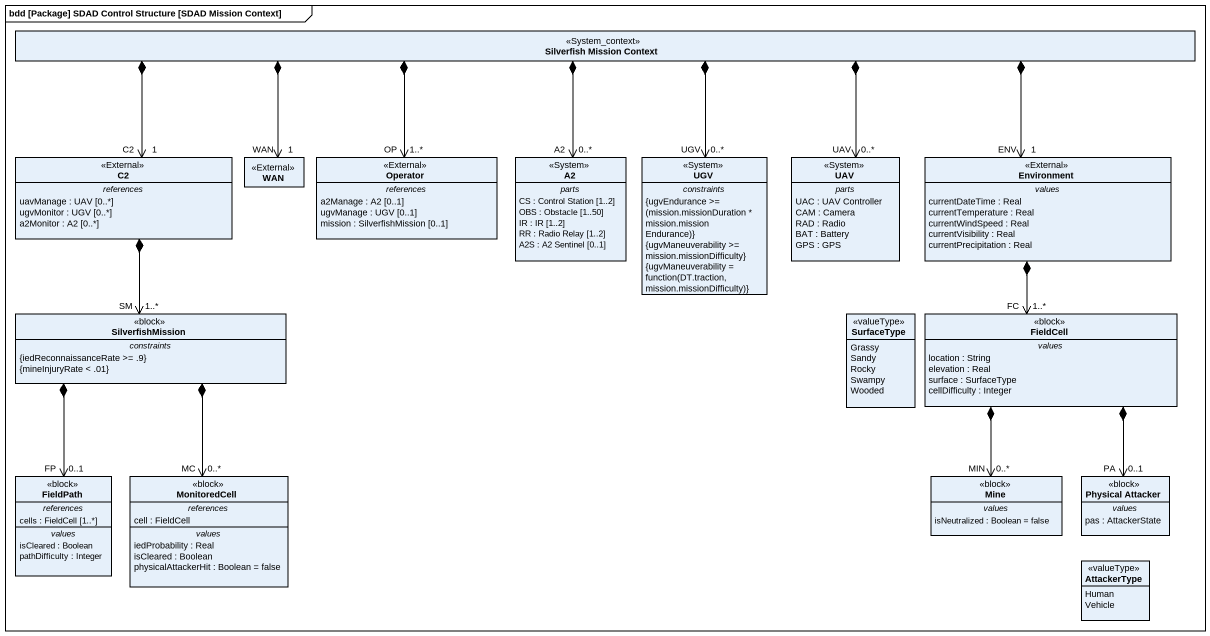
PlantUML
@startuml
mainframe bdd [Package] SDAD Control Structure [SDAD Mission Context]
hide circle
hide empty members
class "Silverfish Mission Context" as Silverfish_Mission_Context <<System_context>>
class C2 <<External>> {
  -- references --
  uavManage : UAV [0..*]
  ugvMonitor : UGV [0..*]
  a2Monitor : A2 [0..*]
}
class WAN <<External>>
class Operator <<External>> {
  -- references --
  a2Manage : A2 [0..1]
  ugvManage : UGV [0..1]
  mission : SilverfishMission [0..1]
}
class A2 <<System>> {
  -- parts --
  CS : Control Station [1..2]
  OBS : Obstacle [1..50]
  IR : IR [1..2]
  RR : Radio Relay [1..2]
  A2S : A2 Sentinel [0..1]
}
class UGV <<System>> {
  -- constraints --
  {field} {ugvEndurance >= (mission.missionDuration * mission.missionEndurance)}
  {ugvManeuverability >= mission.missionDifficulty}
  {field} {ugvManeuverability = function(DT.traction, mission.missionDifficulty)}
}
class UAV <<System>> {
  -- parts --
  UAC : UAV Controller
  CAM : Camera
  RAD : Radio
  BAT : Battery
  GPS : GPS
}
class Environment <<External>> {
  -- values --
  currentDateTime : Real
  currentTemperature : Real
  currentWindSpeed : Real
  currentVisibility : Real
  currentPrecipitation : Real
}
class SilverfishMission <<block>> {
  -- constraints --
  {iedReconnaissanceRate >= .9}
  {mineInjuryRate < .01}
}
enum SurfaceType <<valueType>> {
  Grassy
  Sandy
  Rocky
  Swampy
  Wooded
}
class FieldCell <<block>> {
  -- values --
  location : String
  elevation : Real
  surface : SurfaceType
  cellDifficulty : Integer
}
class FieldPath <<block>> {
  -- references --
  cells : FieldCell [1..*]
  -- values --
  isCleared : Boolean
  pathDifficulty : Integer
}
class MonitoredCell <<block>> {
  -- references --
  cell : FieldCell
  -- values --
  iedProbability : Real
  isCleared : Boolean
  physicalAttackerHit : Boolean = false
}
class Mine <<block>> {
  -- values --
  isNeutralized : Boolean = false
}
class "Physical Attacker" as Physical_Attacker <<block>> {
  -- values --
  pas : AttackerState
}
enum AttackerType <<valueType>> {
  Human
  Vehicle
}
Silverfish_Mission_Context *-left-> "C2\n1" C2
Silverfish_Mission_Context *-left-> "WAN\n1" WAN
Silverfish_Mission_Context *--> "OP\n1..*" Operator
Silverfish_Mission_Context *--> "A2\n0..*" A2
Silverfish_Mission_Context *--> "UGV\n0..*" UGV
Silverfish_Mission_Context *--> "UAV\n0..*" UAV
Silverfish_Mission_Context *-right-> "ENV\n1" Environment
C2 *--> "SM\n1..*" SilverfishMission
Environment *--> "FC\n1..*" FieldCell
SilverfishMission *--> "FP\n0..1" FieldPath
SilverfishMission *--> "MC\n0..*" MonitoredCell
FieldCell *--> "MIN\n0..*" Mine
FieldCell *--> "PA\n0..1" Physical_Attacker
@enduml
